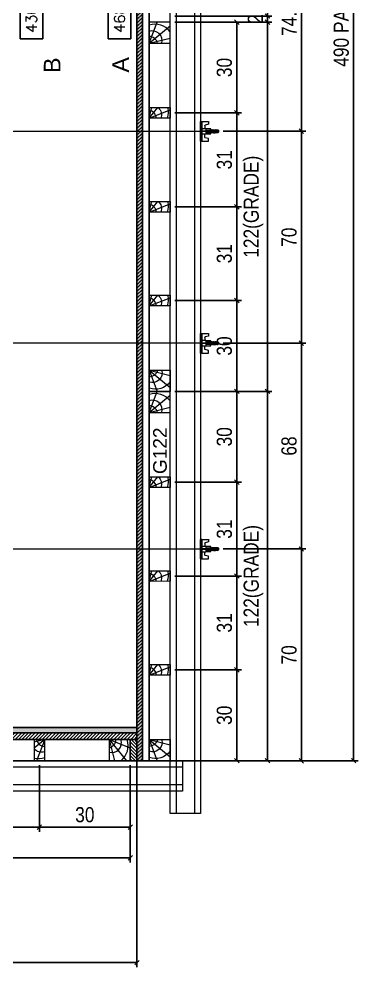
# Model space of a CAD drawing. Extents: x 14400 to 27878, y -21631 to 6985.
# Drawn here: x 23484 to 23711, y -2249 to -1619 of the extents above; entities that cross this region are included whole.
import ezdxf
from ezdxf.enums import TextEntityAlignment as Align

# ---------------------------------------------------------------- set-up
doc = ezdxf.new("R2010")
doc.units = 0
for name, color, linetype in [('CHAPA', 1, 'Continuous'), ('COTA', 241, 'Continuous'), ('SARRAFO', 251, 'Continuous'), ('TEXTO_GERAL', 7, 'Continuous')]:
    doc.layers.add(name, color=color, linetype=linetype)
for name, color, linetype, lineweight in [('Hachura', 251, 'Continuous', 9), ('Madeira', 126, 'Continuous', 18), ('Perfil Metálico', 224, 'Continuous', 18)]:
    doc.layers.add(name, color=color, linetype=linetype, lineweight=lineweight)
doc.styles.add('ARIAL', font='arial.ttf')
doc.styles.add('COTA TECNICA 2X', font='techl___.ttf', dxfattribs={"height": 10})
doc.styles.add('ROMANS', font='romans.shx')
doc.styles.add('SANSSERIF', font='sas_____.pfb')
doc.dimstyles.new('SECAO PILAR', dxfattribs={"dimtxt": 10, "dimasz": 3, "dimexe": 3, "dimexo": 3, "dimgap": 3, "dimtad": 1, "dimdec": 1, "dimlfac": 0.5, "dimzin": 12, "dimdsep": 46, "dimtxsty": 'COTA TECNICA 2X', "dimblk1": 'OBLIQUE', "dimblk2": 'OBLIQUE', "dimsah": 1, "dimcen": 0.9, "dimclrd": 256, "dimclre": 256, "dimclrt": 256, "dimadec": 1, "dimazin": 3, "dimtfac": 1, "dimtdec": 1, "dimtmove": 0, "dimatfit": 3, "dimfxl": 1, "dimtolj": 1, "dimtzin": 12, "dimarcsym": 0})
doc.dimstyles.new('SECÇÃO 2', dxfattribs={"dimtxt": 7, "dimasz": 6, "dimexe": 0.18, "dimexo": 2, "dimgap": -4, "dimtad": 3, "dimdec": 1, "dimlfac": 0.5, "dimzin": 12, "dimdsep": 46, "dimtxsty": 'ROMANS', "dimblk": 'ARCHTICK', "dimcen": 0.09, "dimse1": 1, "dimse2": 1, "dimsd1": 1, "dimsd2": 1, "dimclrd": 180, "dimclre": 5, "dimclrt": 1, "dimadec": 0, "dimazin": 3, "dimtfac": 1, "dimtdec": 1, "dimtofl": 0, "dimtmove": 0, "dimatfit": 3, "dimldrblk": 'ARCHTICK', "dimfxl": 1, "dimtolj": 1, "dimtzin": 0, "dimarcsym": 0})
pattern_1 = [(45, (30228.2152, -239.5054), (-1.122532, 1.122532), [])]

# ---------------------------------------------------------------- blocks, each defined once
blk = doc.blocks.new('_Oblique')
at = {"color": 0, "linetype": 'ByBlock', "lineweight": -2}
blk.add_line((-0.5, -0.5), (0.5, 0.5), dxfattribs=at)
blk = doc.blocks.new('*D97')
at = {"layer": 'COTA', "lineweight": -2, "transparency": 16777216}
for p, q in [((23063.47, -2097.79), (23063.47, -2245.15)), ((23561.47, -2097.74), (23561.47, -2245.15)), ((23063.47, -2242.15), (23561.47, -2242.15))]:
    blk.add_line(p, q, dxfattribs=at)
at = {"layer": 'Defpoints', "color": 0, "transparency": 16777216}
for p in [(23063.47, -2094.79), (23561.47, -2094.74), (23561.47, -2242.15)]:
    blk.add_point(p, dxfattribs=at)
at = {"layer": 'COTA', "lineweight": -2, "transparency": 16777216, "xscale": 3, "yscale": 3, "zscale": 3, "rotation": 180}
blk.add_blockref('_Oblique', (23063.47, -2242.15), dxfattribs=at)
at = {"layer": 'COTA', "lineweight": -2, "transparency": 16777216, "xscale": 3, "yscale": 3, "zscale": 3}
blk.add_blockref('_Oblique', (23561.47, -2242.15), dxfattribs=at)
at = {"layer": 'COTA', "transparency": 16777216, "insert": (23312.47, -2234.04), "char_height": 10, "attachment_point": 5, "style": 'COTA TECNICA 2X'}
blk.add_mtext('\\A1;249 PAINEL', dxfattribs=at)
blk = doc.blocks.new('*D98')
at = {"layer": 'COTA', "linetype": 'ByBlock', "lineweight": -2, "transparency": 16777216}
for p, q in [((23564.47, -1128.74), (23707.49, -1128.74)), ((23704.49, -1128.74), (23704.49, -2108.74)), ((23564.47, -2108.74), (23707.49, -2108.74))]:
    blk.add_line(p, q, dxfattribs=at)
at = {"layer": 'Defpoints', "color": 0, "linetype": 'ByBlock', "transparency": 16777216}
for p in [(23561.47, -1128.74), (23561.47, -2108.74), (23704.49, -2108.74)]:
    blk.add_point(p, dxfattribs=at)
at = {"layer": 'COTA', "linetype": 'ByBlock', "lineweight": -2, "transparency": 16777216, "xscale": 3, "yscale": 3, "zscale": 3}
for p, rotation in [((23704.49, -1128.74), 90), ((23704.49, -2108.74), 270)]:
    blk.add_blockref('_Oblique', p, dxfattribs=dict(at, rotation=rotation))
at = {"layer": 'COTA', "linetype": 'ByBlock', "transparency": 16777216, "insert": (23696.36, -1618.74), "char_height": 10, "attachment_point": 5, "rotation": 90, "style": 'COTA TECNICA 2X'}
blk.add_mtext('\\A1;490 PAINEL', dxfattribs=at)
blk = doc.blocks.new('*D31')
at = {"layer": 'COTA', "color": 180, "lineweight": -2, "transparency": 16777216}
for p, q in [((23557.47, -1605.74), (23542.47, -1605.74)), ((23542.47, -1605.74), (23542.47, -1631.74)), ((23557.47, -1631.74), (23557.47, -1605.74)), ((23542.47, -1631.74), (23557.47, -1631.74))]:
    blk.add_line(p, q, dxfattribs=at)
at = {"layer": 'Defpoints', "color": 0, "transparency": 16777216}
for p in [(23561.47, -1150.74), (23561.47, -1150.74), (23561.47, -2086.74)]:
    blk.add_point(p, dxfattribs=at)
at = {"layer": 'COTA', "color": 1, "transparency": 16777216, "insert": (23549.97, -1618.74), "char_height": 7, "attachment_point": 5, "rotation": 90, "style": 'ROMANS'}
blk.add_mtext('\\A1;468', dxfattribs=at)
blk = doc.blocks.new('_ArchTick')
at = {"color": 0, "linetype": 'ByBlock', "const_width": 0.15}
blk.add_lwpolyline([(-0.5, -0.5), (0.5, 0.5)], dxfattribs=at)
blk = doc.blocks.new('*D32')
at = {"layer": 'COTA', "color": 180, "lineweight": -2, "transparency": 16777216}
for p, q in [((23322.47, -2046.15), (23296.47, -2046.15)), ((23296.47, -2046.15), (23296.47, -2061.15)), ((23322.47, -2061.15), (23322.47, -2046.15)), ((23296.47, -2061.15), (23322.47, -2061.15))]:
    blk.add_line(p, q, dxfattribs=at)
at = {"layer": 'Defpoints', "color": 0, "transparency": 16777216}
for p in [(23085.47, -2065.15), (23085.47, -2086.74), (23561.47, -2086.74)]:
    blk.add_point(p, dxfattribs=at)
at = {"layer": 'COTA', "color": 1, "transparency": 16777216, "insert": (23309.47, -2053.65), "char_height": 7, "attachment_point": 5, "style": 'ROMANS'}
blk.add_mtext('\\A1;238', dxfattribs=at)
blk = doc.blocks.new('PONTALETE')
at = {"layer": 'Madeira'}
for q in [(2.71, 7), (7, 5.76), (7, 1.74)]:
    blk.add_line((0, 0), q, dxfattribs=at)
blk.add_lwpolyline([(0, 0), (7, 0), (7, 7), (0, 7)], close=True, dxfattribs=at)
for centre, radius, start, end in [((2.04, 0.06), 6.23, 37.2818, 109.0913), ((1.09, 0.9), 3.19, 343.603, 109.9847), ((-0.21, -0.78), 3.09, 14.6322, 86.0383)]:
    blk.add_arc(centre, radius, start, end, dxfattribs=at)
blk = doc.blocks.new('MEIO PONTALETE')
at = {"layer": 'Madeira'}
for q in [(2.71, 7), (3.5, 2.88), (3.5, 0.87)]:
    blk.add_line((0, 0), q, dxfattribs=at)
blk.add_lwpolyline([(0, 0), (3.5, 0), (3.5, 7), (0, 7)], close=True, dxfattribs=at)
for centre, radius, start, end in [((2.04, 0.06), 6.23, 76.4499, 109.0913), ((1.09, 0.9), 3.19, 40.9063, 109.9847), ((-0.21, -0.78), 3.09, 14.6322, 86.0383)]:
    blk.add_arc(centre, radius, start, end, dxfattribs=at)
blk = doc.blocks.new('*D35')
at = {"layer": 'COTA', "lineweight": -2, "transparency": 16777216}
for p, q in [((23497.05, -2111.76), (23497.05, -2155.7)), ((23557.05, -2111.78), (23557.05, -2155.7)), ((23557.05, -2152.7), (23497.05, -2152.7))]:
    blk.add_line(p, q, dxfattribs=at)
at = {"layer": 'Defpoints', "color": 0, "transparency": 16777216}
for p in [(23497.05, -2108.76), (23557.05, -2108.78), (23497.05, -2152.7)]:
    blk.add_point(p, dxfattribs=at)
at = {"layer": 'COTA', "lineweight": -2, "transparency": 16777216, "xscale": 3, "yscale": 3, "zscale": 3, "rotation": 180}
blk.add_blockref('_Oblique', (23497.05, -2152.7), dxfattribs=at)
at = {"layer": 'COTA', "lineweight": -2, "transparency": 16777216, "xscale": 3, "yscale": 3, "zscale": 3}
blk.add_blockref('_Oblique', (23557.05, -2152.7), dxfattribs=at)
at = {"layer": 'COTA', "transparency": 16777216, "insert": (23527.05, -2144.48), "char_height": 10, "attachment_point": 5, "style": 'COTA TECNICA 2X'}
blk.add_mtext('\\A1;30', dxfattribs=at)
blk = doc.blocks.new('*D36')
at = {"layer": 'COTA', "lineweight": -2, "transparency": 16777216}
for p, q in [((23313.06, -2111.75), (23313.06, -2175.9)), ((23557.05, -2111.78), (23557.05, -2175.9)), ((23313.06, -2172.9), (23557.05, -2172.9))]:
    blk.add_line(p, q, dxfattribs=at)
at = {"layer": 'Defpoints', "color": 0, "transparency": 16777216}
for p in [(23313.06, -2108.75), (23557.05, -2108.78), (23557.05, -2172.9)]:
    blk.add_point(p, dxfattribs=at)
at = {"layer": 'COTA', "lineweight": -2, "transparency": 16777216, "xscale": 3, "yscale": 3, "zscale": 3, "rotation": 180}
blk.add_blockref('_Oblique', (23313.06, -2172.9), dxfattribs=at)
at = {"layer": 'COTA', "lineweight": -2, "transparency": 16777216, "xscale": 3, "yscale": 3, "zscale": 3}
blk.add_blockref('_Oblique', (23557.05, -2172.9), dxfattribs=at)
at = {"layer": 'COTA', "transparency": 16777216, "insert": (23435.06, -2163.68), "char_height": 10, "attachment_point": 5, "style": 'COTA TECNICA 2X'}
blk.add_mtext('\\A1;122(GRADE)', dxfattribs=at)
blk = doc.blocks.new('*D101')
at = {"layer": 'COTA', "lineweight": -2, "transparency": 16777216}
for p, q in [((23435.05, -2111.76), (23435.05, -2155.7)), ((23497.05, -2111.76), (23497.05, -2155.7)), ((23497.05, -2152.7), (23435.05, -2152.7))]:
    blk.add_line(p, q, dxfattribs=at)
at = {"layer": 'Defpoints', "color": 0, "transparency": 16777216}
for p in [(23435.05, -2108.76), (23497.05, -2108.76), (23435.05, -2152.7)]:
    blk.add_point(p, dxfattribs=at)
at = {"layer": 'COTA', "lineweight": -2, "transparency": 16777216, "xscale": 3, "yscale": 3, "zscale": 3, "rotation": 180}
blk.add_blockref('_Oblique', (23435.05, -2152.7), dxfattribs=at)
at = {"layer": 'COTA', "lineweight": -2, "transparency": 16777216, "xscale": 3, "yscale": 3, "zscale": 3}
blk.add_blockref('_Oblique', (23497.05, -2152.7), dxfattribs=at)
at = {"layer": 'COTA', "transparency": 16777216, "insert": (23466.05, -2144.48), "char_height": 10, "attachment_point": 5, "style": 'COTA TECNICA 2X'}
blk.add_mtext('\\A1;31', dxfattribs=at)
blk = doc.blocks.new('*D42')
at = {"layer": 'COTA', "lineweight": -2, "transparency": 16777216}
for p, q in [((23586.47, -2048.73), (23630.41, -2048.73)), ((23627.41, -2108.73), (23627.41, -2048.73)), ((23586.48, -2108.73), (23630.41, -2108.73))]:
    blk.add_line(p, q, dxfattribs=at)
at = {"layer": 'Defpoints', "color": 0, "transparency": 16777216}
for p in [(23583.47, -2048.73), (23627.41, -2048.73), (23583.48, -2108.73)]:
    blk.add_point(p, dxfattribs=at)
at = {"layer": 'COTA', "lineweight": -2, "transparency": 16777216, "xscale": 3, "yscale": 3, "zscale": 3}
for p, rotation in [((23627.41, -2048.73), 90), ((23627.41, -2108.73), 270)]:
    blk.add_blockref('_Oblique', p, dxfattribs=dict(at, rotation=rotation))
at = {"layer": 'COTA', "transparency": 16777216, "insert": (23619.19, -2078.73), "char_height": 10, "attachment_point": 5, "rotation": 90, "style": 'COTA TECNICA 2X'}
blk.add_mtext('\\A1;30', dxfattribs=at)
blk = doc.blocks.new('*D43')
at = {"layer": 'COTA', "lineweight": -2, "transparency": 16777216}
for p, q in [((23586.45, -1864.73), (23650.6, -1864.73)), ((23647.6, -1864.73), (23647.6, -2108.73)), ((23586.48, -2108.73), (23650.6, -2108.73))]:
    blk.add_line(p, q, dxfattribs=at)
at = {"layer": 'Defpoints', "color": 0, "transparency": 16777216}
for p in [(23583.45, -1864.73), (23583.48, -2108.73), (23647.6, -2108.73)]:
    blk.add_point(p, dxfattribs=at)
at = {"layer": 'COTA', "lineweight": -2, "transparency": 16777216, "xscale": 3, "yscale": 3, "zscale": 3}
for p, rotation in [((23647.6, -1864.73), 90), ((23647.6, -2108.73), 270)]:
    blk.add_blockref('_Oblique', p, dxfattribs=dict(at, rotation=rotation))
at = {"layer": 'COTA', "transparency": 16777216, "insert": (23638.38, -1986.73), "char_height": 10, "attachment_point": 5, "rotation": 90, "style": 'COTA TECNICA 2X'}
blk.add_mtext('\\A1;122(GRADE)', dxfattribs=at)
blk = doc.blocks.new('*D110')
at = {"layer": 'COTA', "lineweight": -2, "transparency": 16777216}
for p, q in [((23586.47, -1986.73), (23630.41, -1986.73)), ((23627.41, -2048.73), (23627.41, -1986.73)), ((23586.47, -2048.73), (23630.41, -2048.73))]:
    blk.add_line(p, q, dxfattribs=at)
at = {"layer": 'Defpoints', "color": 0, "transparency": 16777216}
for p in [(23583.47, -1986.73), (23627.41, -1986.73), (23583.47, -2048.73)]:
    blk.add_point(p, dxfattribs=at)
at = {"layer": 'COTA', "lineweight": -2, "transparency": 16777216, "xscale": 3, "yscale": 3, "zscale": 3}
for p, rotation in [((23627.41, -1986.73), 90), ((23627.41, -2048.73), 270)]:
    blk.add_blockref('_Oblique', p, dxfattribs=dict(at, rotation=rotation))
at = {"layer": 'COTA', "transparency": 16777216, "insert": (23619.19, -2017.73), "char_height": 10, "attachment_point": 5, "rotation": 90, "style": 'COTA TECNICA 2X'}
blk.add_mtext('\\A1;31', dxfattribs=at)
blk = doc.blocks.new('*D111')
at = {"layer": 'COTA', "lineweight": -2, "transparency": 16777216}
for p, q in [((23586.47, -1924.73), (23630.41, -1924.73)), ((23627.41, -1986.73), (23627.41, -1924.73)), ((23586.47, -1986.73), (23630.41, -1986.73))]:
    blk.add_line(p, q, dxfattribs=at)
at = {"layer": 'Defpoints', "color": 0, "transparency": 16777216}
for p in [(23583.47, -1924.73), (23627.41, -1924.73), (23583.47, -1986.73)]:
    blk.add_point(p, dxfattribs=at)
at = {"layer": 'COTA', "lineweight": -2, "transparency": 16777216, "xscale": 3, "yscale": 3, "zscale": 3}
for p, rotation in [((23627.41, -1924.73), 90), ((23627.41, -1986.73), 270)]:
    blk.add_blockref('_Oblique', p, dxfattribs=dict(at, rotation=rotation))
at = {"layer": 'COTA', "transparency": 16777216, "insert": (23619.19, -1955.73), "char_height": 10, "attachment_point": 5, "rotation": 90, "style": 'COTA TECNICA 2X'}
blk.add_mtext('\\A1;31', dxfattribs=at)
blk = doc.blocks.new('*D112')
at = {"layer": 'COTA', "lineweight": -2, "transparency": 16777216}
for p, q in [((23586.47, -1864.73), (23630.41, -1864.73)), ((23627.41, -1924.73), (23627.41, -1864.73)), ((23586.47, -1924.73), (23630.41, -1924.73))]:
    blk.add_line(p, q, dxfattribs=at)
at = {"layer": 'Defpoints', "color": 0, "transparency": 16777216}
for p in [(23583.47, -1864.73), (23627.41, -1864.73), (23583.47, -1924.73)]:
    blk.add_point(p, dxfattribs=at)
at = {"layer": 'COTA', "lineweight": -2, "transparency": 16777216, "xscale": 3, "yscale": 3, "zscale": 3}
for p, rotation in [((23627.41, -1864.73), 90), ((23627.41, -1924.73), 270)]:
    blk.add_blockref('_Oblique', p, dxfattribs=dict(at, rotation=rotation))
at = {"layer": 'COTA', "transparency": 16777216, "insert": (23619.19, -1894.73), "char_height": 10, "attachment_point": 5, "rotation": 90, "style": 'COTA TECNICA 2X'}
blk.add_mtext('\\A1;30', dxfattribs=at)
blk = doc.blocks.new('*D44')
at = {"layer": 'COTA', "lineweight": -2, "transparency": 16777216}
for p, q in [((23586.46, -1804.73), (23630.4, -1804.73)), ((23627.4, -1864.73), (23627.4, -1804.73)), ((23586.47, -1864.73), (23630.4, -1864.73))]:
    blk.add_line(p, q, dxfattribs=at)
at = {"layer": 'Defpoints', "color": 0, "transparency": 16777216}
for p in [(23583.46, -1804.73), (23627.4, -1804.73), (23583.47, -1864.73)]:
    blk.add_point(p, dxfattribs=at)
at = {"layer": 'COTA', "lineweight": -2, "transparency": 16777216, "xscale": 3, "yscale": 3, "zscale": 3}
for p, rotation in [((23627.4, -1804.73), 90), ((23627.4, -1864.73), 270)]:
    blk.add_blockref('_Oblique', p, dxfattribs=dict(at, rotation=rotation))
at = {"layer": 'COTA', "transparency": 16777216, "insert": (23619.18, -1834.73), "char_height": 10, "attachment_point": 5, "rotation": 90, "style": 'COTA TECNICA 2X'}
blk.add_mtext('\\A1;30', dxfattribs=at)
blk = doc.blocks.new('*D45')
at = {"layer": 'COTA', "lineweight": -2, "transparency": 16777216}
for p, q in [((23586.44, -1620.74), (23650.59, -1620.74)), ((23647.59, -1620.74), (23647.59, -1864.73)), ((23586.47, -1864.73), (23650.59, -1864.73))]:
    blk.add_line(p, q, dxfattribs=at)
at = {"layer": 'Defpoints', "color": 0, "transparency": 16777216}
for p in [(23583.44, -1620.74), (23583.47, -1864.73), (23647.59, -1864.73)]:
    blk.add_point(p, dxfattribs=at)
at = {"layer": 'COTA', "lineweight": -2, "transparency": 16777216, "xscale": 3, "yscale": 3, "zscale": 3}
for p, rotation in [((23647.59, -1620.74), 90), ((23647.59, -1864.73), 270)]:
    blk.add_blockref('_Oblique', p, dxfattribs=dict(at, rotation=rotation))
at = {"layer": 'COTA', "transparency": 16777216, "insert": (23638.37, -1742.74), "char_height": 10, "attachment_point": 5, "rotation": 90, "style": 'COTA TECNICA 2X'}
blk.add_mtext('\\A1;122(GRADE)', dxfattribs=at)
blk = doc.blocks.new('*D113')
at = {"layer": 'COTA', "lineweight": -2, "transparency": 16777216}
for p, q in [((23586.46, -1742.73), (23630.4, -1742.73)), ((23627.4, -1804.73), (23627.4, -1742.73)), ((23586.46, -1804.73), (23630.4, -1804.73))]:
    blk.add_line(p, q, dxfattribs=at)
at = {"layer": 'Defpoints', "color": 0, "transparency": 16777216}
for p in [(23583.46, -1742.73), (23627.4, -1742.73), (23583.46, -1804.73)]:
    blk.add_point(p, dxfattribs=at)
at = {"layer": 'COTA', "lineweight": -2, "transparency": 16777216, "xscale": 3, "yscale": 3, "zscale": 3}
for p, rotation in [((23627.4, -1742.73), 90), ((23627.4, -1804.73), 270)]:
    blk.add_blockref('_Oblique', p, dxfattribs=dict(at, rotation=rotation))
at = {"layer": 'COTA', "transparency": 16777216, "insert": (23619.18, -1773.73), "char_height": 10, "attachment_point": 5, "rotation": 90, "style": 'COTA TECNICA 2X'}
blk.add_mtext('\\A1;31', dxfattribs=at)
blk = doc.blocks.new('*D114')
at = {"layer": 'COTA', "lineweight": -2, "transparency": 16777216}
for p, q in [((23586.46, -1680.73), (23630.4, -1680.73)), ((23627.4, -1742.73), (23627.4, -1680.73)), ((23586.46, -1742.73), (23630.4, -1742.73))]:
    blk.add_line(p, q, dxfattribs=at)
at = {"layer": 'Defpoints', "color": 0, "transparency": 16777216}
for p in [(23583.46, -1680.73), (23627.4, -1680.73), (23583.46, -1742.73)]:
    blk.add_point(p, dxfattribs=at)
at = {"layer": 'COTA', "lineweight": -2, "transparency": 16777216, "xscale": 3, "yscale": 3, "zscale": 3}
for p, rotation in [((23627.4, -1680.73), 90), ((23627.4, -1742.73), 270)]:
    blk.add_blockref('_Oblique', p, dxfattribs=dict(at, rotation=rotation))
at = {"layer": 'COTA', "transparency": 16777216, "insert": (23619.18, -1711.73), "char_height": 10, "attachment_point": 5, "rotation": 90, "style": 'COTA TECNICA 2X'}
blk.add_mtext('\\A1;31', dxfattribs=at)
blk = doc.blocks.new('*D115')
at = {"layer": 'COTA', "lineweight": -2, "transparency": 16777216}
for p, q in [((23586.46, -1620.74), (23630.4, -1620.74)), ((23627.4, -1680.73), (23627.4, -1620.74)), ((23586.46, -1680.73), (23630.4, -1680.73))]:
    blk.add_line(p, q, dxfattribs=at)
at = {"layer": 'Defpoints', "color": 0, "transparency": 16777216}
for p in [(23583.46, -1620.74), (23627.4, -1620.74), (23583.46, -1680.73)]:
    blk.add_point(p, dxfattribs=at)
at = {"layer": 'COTA', "lineweight": -2, "transparency": 16777216, "xscale": 3, "yscale": 3, "zscale": 3}
for p, rotation in [((23627.4, -1620.74), 90), ((23627.4, -1680.73), 270)]:
    blk.add_blockref('_Oblique', p, dxfattribs=dict(at, rotation=rotation))
at = {"layer": 'COTA', "transparency": 16777216, "insert": (23619.18, -1650.74), "char_height": 10, "attachment_point": 5, "rotation": 90, "style": 'COTA TECNICA 2X'}
blk.add_mtext('\\A1;30', dxfattribs=at)
blk = doc.blocks.new('*D119')
at = {"layer": 'COTA', "lineweight": -2, "transparency": 16777216}
for p, q in [((23586.46, -1616.74), (23650.58, -1616.74)), ((23647.58, -1616.74), (23647.58, -1613.74)), ((23647.58, -1620.74), (23647.58, -1616.74)), ((23586.46, -1620.74), (23650.58, -1620.74)), ((23647.58, -1620.74), (23647.58, -1623.74))]:
    blk.add_line(p, q, dxfattribs=at)
at = {"layer": 'Defpoints', "color": 0, "transparency": 16777216}
for p in [(23583.46, -1616.74), (23647.58, -1616.74), (23583.46, -1620.74)]:
    blk.add_point(p, dxfattribs=at)
at = {"layer": 'COTA', "lineweight": -2, "transparency": 16777216, "xscale": 3, "yscale": 3, "zscale": 3}
for p, rotation in [((23647.58, -1616.74), 270), ((23647.58, -1620.74), 90)]:
    blk.add_blockref('_Oblique', p, dxfattribs=dict(at, rotation=rotation))
at = {"layer": 'COTA', "transparency": 16777216, "insert": (23639.58, -1618.74), "char_height": 10, "attachment_point": 5, "rotation": 90, "style": 'COTA TECNICA 2X'}
blk.add_mtext('\\A1;2', dxfattribs=at)
blk = doc.blocks.new('C')
at = {"layer": 'Hachura', "color": 0}
for p, q in [((0, 3.22), (0, -3.22)), ((0.45, 3.22), (0, 3.22)), ((0.46, 3.16), (0, 3.16)), ((0.45, -3.23), (0.45, 3.22)), ((0.45, 3.22), (2.58, 3.22)), ((2.58, 3.22), (2.58, 2.39)), ((0.46, 3.05), (0, 3.05)), ((0.46, 2.88), (0, 2.88)), ((0, 2.75), (0, -1.16)), ((0.46, 2.65), (0, 2.65)), ((0.46, 2.23), (0, 2.23)), ((0.46, 1.51), (0, 1.51)), ((0.39, 0.49), (0.17, 0.49)), ((1.74, 0.97), (0.45, 0.97)), ((1.45, 0.1), (0.45, 0.1)), ((1.35, 1.94), (1.35, 0.96)), ((2.58, 2.39), (1.47, 2.09)), ((1.74, -0.97), (1.74, 0.97)), ((1.74, 0.97), (1.74, 0.84)), ((1.74, 0.97), (1.74, 0.84)), ((1.74, 0.84), (3.35, 0.84)), ((3.35, 0.45), (1.74, 0.45)), ((3.32, 0.84), (3.32, -0.84)), ((3.35, 0.84), (3.35, -0.84)), ((3.68, 0.45), (3.35, 0.45)), ((3.84, -0.52), (3.35, 0.45)), ((3.35, 0.06), (3.67, -0.57)), ((3.68, 0.45), (4.16, -0.52)), ((3.72, 0.5), (4.25, -0.57)), ((4.37, -0.55), (3.83, 0.53)), ((4.15, 0.45), (3.93, 0.45)), ((4.42, -0.52), (3.93, 0.45)), ((4.15, 0.45), (4.26, 0.45)), ((4.26, 0.45), (4.74, -0.52)), ((4.3, 0.5), (4.83, -0.57)), ((4.95, -0.55), (4.41, 0.53)), ((4.51, 0.45), (4.84, 0.45)), ((5, -0.52), (4.51, 0.45)), ((4.84, 0.45), (5.32, -0.52)), ((4.88, 0.5), (5.41, -0.57)), ((5.53, -0.55), (4.99, 0.53)), ((5.58, -0.52), (5.09, 0.45)), ((5.42, 0.45), (5.09, 0.45)), ((5.58, -0.52), (5.09, 0.45)), ((5.42, 0.45), (5.74, -0.19)), ((5.46, 0.5), (5.74, -0.07)), ((5.74, 0.19), (5.57, 0.53)), ((5.74, 0.32), (5.68, 0.45)), ((5.68, 0.45), (5.74, 0.45)), ((5.74, 0.45), (5.9, 0.29)), ((5.74, 0.45), (5.74, -0.52)), ((5.9, -0.36), (5.9, 0.29)), ((0.45, 0), (0, 0)), ((0.46, -1.52), (0, -1.52)), ((0.46, -2.23), (0, -2.23)), ((0.46, -2.65), (0, -2.65)), ((0.46, -2.88), (0, -2.88)), ((0.46, -3.05), (0, -3.05)), ((0.08, -0.48), (0.29, -0.48)), ((0.29, -0.48), (0.4, -0.48)), ((0.45, 0), (0.45, -0.97)), ((0.45, -0.16), (1.45, -0.16)), ((0.45, -0.65), (0.45, -0.32)), ((0.45, -3.23), (0.45, -0.65)), ((0.45, -0.97), (1.74, -0.97)), ((1.35, -1.94), (1.35, -0.97)), ((2.58, -2.39), (1.47, -2.1)), ((3.35, -0.32), (1.74, -0.32)), ((3.35, -0.84), (1.74, -0.84)), ((2.58, -3.23), (2.58, -2.39)), ((3.35, -0.07), (3.58, -0.52)), ((3.35, -0.52), (3.58, -0.52)), ((3.84, -0.52), (4.16, -0.52)), ((4.42, -0.52), (4.74, -0.52)), ((4.63, -0.52), (4.74, -0.52)), ((5, -0.52), (5.32, -0.52)), ((5.58, -0.52), (5.74, -0.52)), ((5.74, -0.52), (5.9, -0.36)), ((5.74, -0.52), (5.74, -0.52)), ((0.46, -3.16), (0, -3.16)), ((0, -3.22), (2.57, -3.22))]:
    blk.add_line(p, q, dxfattribs=at)
for centre, radius, start, end in [((1.52, 1.94), 0.161, 104.7436, 180), ((1.44, -0.03), 0.129, 272.695, 87.305), ((3.81, 0.39), 0.143, 25.5688, 154.4312), ((4.39, 0.39), 0.143, 25.5688, 154.4312), ((4.97, 0.39), 0.143, 25.5688, 154.4312), ((5.55, 0.39), 0.143, 25.5688, 154.4312), ((0.17, -0.37), 0.174, 221.744, 317.8592), ((1.52, -1.94), 0.161, 180, 255.2564), ((3.71, -0.4), 0.174, 222.1408, 318.256), ((4.29, -0.4), 0.174, 222.1408, 318.256), ((4.87, -0.4), 0.174, 222.1408, 318.256), ((5.45, -0.4), 0.174, 222.1408, 318.256), ((5.61, -0.4), 0.174, 317.8592, 318.256)]:
    blk.add_arc(centre, radius, start, end, dxfattribs=at)
blk = doc.blocks.new('*D135')
at = {"layer": 'COTA', "lineweight": -2, "transparency": 16777216}
for p, q in [((23618.27, -1968.86), (23673, -1968.86)), ((23670, -2108.79), (23670, -1968.86)), ((23586.47, -2108.79), (23673, -2108.79))]:
    blk.add_line(p, q, dxfattribs=at)
at = {"layer": 'Defpoints', "color": 0, "transparency": 16777216}
for p in [(23615.27, -1968.86), (23670, -1968.86), (23583.47, -2108.79)]:
    blk.add_point(p, dxfattribs=at)
at = {"layer": 'COTA', "lineweight": -2, "transparency": 16777216, "xscale": 3, "yscale": 3, "zscale": 3}
for p, rotation in [((23670, -1968.86), 90), ((23670, -2108.79), 270)]:
    blk.add_blockref('_Oblique', p, dxfattribs=dict(at, rotation=rotation))
at = {"layer": 'COTA', "transparency": 16777216, "insert": (23661.89, -2038.82), "char_height": 10, "attachment_point": 5, "rotation": 90, "style": 'COTA TECNICA 2X'}
blk.add_mtext('\\A1;70', dxfattribs=at)
blk = doc.blocks.new('*D136')
at = {"layer": 'COTA', "lineweight": -2, "transparency": 16777216}
for p, q in [((23618.27, -1832.86), (23673, -1832.86)), ((23670, -1968.86), (23670, -1832.86)), ((23618.27, -1968.86), (23673, -1968.86))]:
    blk.add_line(p, q, dxfattribs=at)
at = {"layer": 'Defpoints', "color": 0, "transparency": 16777216}
for p in [(23615.27, -1832.86), (23670, -1832.86), (23615.27, -1968.86)]:
    blk.add_point(p, dxfattribs=at)
at = {"layer": 'COTA', "lineweight": -2, "transparency": 16777216, "xscale": 3, "yscale": 3, "zscale": 3}
for p, rotation in [((23670, -1832.86), 90), ((23670, -1968.86), 270)]:
    blk.add_blockref('_Oblique', p, dxfattribs=dict(at, rotation=rotation))
at = {"layer": 'COTA', "transparency": 16777216, "insert": (23661.87, -1900.86), "char_height": 10, "attachment_point": 5, "rotation": 90, "style": 'COTA TECNICA 2X'}
blk.add_mtext('\\A1;68', dxfattribs=at)
blk = doc.blocks.new('*D137')
at = {"layer": 'COTA', "lineweight": -2, "transparency": 16777216}
for p, q in [((23618.27, -1692.86), (23673, -1692.86)), ((23670, -1832.86), (23670, -1692.86)), ((23618.27, -1832.86), (23673, -1832.86))]:
    blk.add_line(p, q, dxfattribs=at)
at = {"layer": 'Defpoints', "color": 0, "transparency": 16777216}
for p in [(23615.27, -1692.86), (23670, -1692.86), (23615.27, -1832.86)]:
    blk.add_point(p, dxfattribs=at)
at = {"layer": 'COTA', "lineweight": -2, "transparency": 16777216, "xscale": 3, "yscale": 3, "zscale": 3}
for p, rotation in [((23670, -1692.86), 90), ((23670, -1832.86), 270)]:
    blk.add_blockref('_Oblique', p, dxfattribs=dict(at, rotation=rotation))
at = {"layer": 'COTA', "transparency": 16777216, "insert": (23661.89, -1762.86), "char_height": 10, "attachment_point": 5, "rotation": 90, "style": 'COTA TECNICA 2X'}
blk.add_mtext('\\A1;70', dxfattribs=at)
blk = doc.blocks.new('*D94')
at = {"layer": 'COTA', "lineweight": -2, "transparency": 16777216}
for p, q in [((23618.27, -1544.63), (23673, -1544.63)), ((23670, -1692.86), (23670, -1544.63)), ((23618.27, -1692.86), (23673, -1692.86))]:
    blk.add_line(p, q, dxfattribs=at)
at = {"layer": 'Defpoints', "color": 0, "transparency": 16777216}
for p in [(23615.27, -1544.63), (23670, -1544.63), (23615.27, -1692.86)]:
    blk.add_point(p, dxfattribs=at)
at = {"layer": 'COTA', "lineweight": -2, "transparency": 16777216, "xscale": 3, "yscale": 3, "zscale": 3}
for p, rotation in [((23670, -1544.63), 90), ((23670, -1692.86), 270)]:
    blk.add_blockref('_Oblique', p, dxfattribs=dict(at, rotation=rotation))
at = {"layer": 'COTA', "transparency": 16777216, "insert": (23661.92, -1618.74), "char_height": 10, "attachment_point": 5, "rotation": 90, "style": 'COTA TECNICA 2X'}
blk.add_mtext('\\A1;74.1', dxfattribs=at)
blk = doc.blocks.new('*D142')
at = {"layer": 'COTA', "color": 180, "lineweight": -2, "transparency": 16777216}
for p, q in [((23499.31, -1605.74), (23484.31, -1605.74)), ((23484.31, -1605.74), (23484.31, -1631.74)), ((23499.31, -1631.74), (23499.31, -1605.74)), ((23484.31, -1631.74), (23499.31, -1631.74))]:
    blk.add_line(p, q, dxfattribs=at)
at = {"layer": 'Defpoints', "color": 0, "transparency": 16777216}
for p in [(23483.47, -1188.74), (23503.31, -1188.74), (23483.47, -2048.74)]:
    blk.add_point(p, dxfattribs=at)
at = {"layer": 'COTA', "color": 1, "transparency": 16777216, "insert": (23491.81, -1618.74), "char_height": 7, "attachment_point": 5, "rotation": 90, "style": 'ROMANS'}
blk.add_mtext('\\A1;430', dxfattribs=at)
blk = doc.blocks.new('*D262')
at = {"layer": 'COTA', "color": 180, "lineweight": -2, "transparency": 16777216}
for p, q in [((23325.3, -2067.74), (23299.64, -2067.74)), ((23299.64, -2067.74), (23299.64, -2082.74)), ((23325.3, -2082.74), (23325.3, -2067.74)), ((23299.64, -2082.74), (23325.3, -2082.74))]:
    blk.add_line(p, q, dxfattribs=at)
at = {"layer": 'Defpoints', "color": 0, "transparency": 16777216}
for p in [(23063.47, -2086.74), (23063.47, -2086.74), (23561.47, -2086.74)]:
    blk.add_point(p, dxfattribs=at)
at = {"layer": 'COTA', "color": 1, "transparency": 16777216, "insert": (23312.47, -2075.24), "char_height": 7, "attachment_point": 5, "style": 'ROMANS'}
blk.add_mtext('\\A1;249', dxfattribs=at)

msp = doc.modelspace()

# ---------------------------------------------------------------- hatches: boundary and pattern name
at = {"layer": 'Hachura'}
h = msp.add_hatch(dxfattribs=at)
h.set_pattern_fill('ANSI31', color=256, scale=0.5, angle=360, style=0)
h.set_pattern_definition(pattern_1)
h.paths.add_polyline_path([(23565.07, -1128.743), (23561.47, -1128.743), (23561.47, -2108.743), (23565.07, -2108.743)])
h = msp.add_hatch(color=256, dxfattribs=at)
h.dxf.hatch_style = 1
h.paths.add_polyline_path([(23561.47, -2108.743), (23565.07, -2108.743), (23565.07, -1128.743), (23561.47, -1128.743)])
h = msp.add_hatch(color=256, dxfattribs=at)
h.dxf.hatch_style = 1
h.paths.add_polyline_path([(23561.47, -2090.343), (23561.47, -2086.743), (23063.47, -2086.743), (23063.47, -2090.343)])
h = msp.add_hatch(dxfattribs=at)
h.set_pattern_fill('ANSI31', color=256, scale=0.5, angle=360, style=0)
h.set_pattern_definition(pattern_1)
h.paths.add_polyline_path([(23063.47, -2090.343), (23063.47, -2094.785), (23223.47, -2094.785), (23557.069, -2094.743), (23557.069, -2094.743), (23561.47, -2094.743), (23561.47, -2090.343)])
h = msp.add_hatch(dxfattribs=at)
h.set_pattern_fill('ANSI31', color=256, scale=0.5, angle=270, style=0)
h.set_pattern_definition([(315, (46158.2052, -12210.4395), (1.12253202, 1.12253202), [])])
h.paths.add_polyline_path([(23561.47, -2108.743), (23557.07, -2108.743), (23557.069, -2094.744), (23561.47, -2094.744)])

# ---------------------------------------------------------------- linework, layer by layer
at = {"layer": 'CHAPA'}
for points in [[(23565.07, -2108.743), (23561.47, -2108.743), (23561.47, -1128.743), (23565.07, -1128.743)], [(23561.47, -2086.743), (23063.47, -2086.743), (23063.47, -2090.343), (23561.47, -2090.343)]]:
    msp.add_lwpolyline(points, close=True, dxfattribs=at)
at = {"layer": 'Hachura'}
for p, q in [((23614.27, -1692.928), (23434.46, -1692.927)), ((23614.27, -1832.928), (23434.46, -1832.927)), ((23614.27, -1968.928), (23434.46, -1968.927))]:
    msp.add_line(p, q, dxfattribs=at)
at = {"layer": 'Madeira'}
msp.add_line((23569.46, -1864.75), (23583.468, -1864.734), dxfattribs=at)
for points in [[(23583.46, -1864.734), (23583.458, -1620.741), (23569.458, -1620.757), (23569.46, -1864.75)], [(23569.468, -1864.75), (23569.47, -2108.743), (23583.47, -2108.727), (23583.468, -1864.734)]]:
    msp.add_lwpolyline(points, dxfattribs=at)
msp.add_lwpolyline([(23557.069, -2094.766), (23557.054, -2108.766), (23313.061, -2108.764), (23313.076, -2094.764)], close=True, dxfattribs=at)
at = {"layer": 'Perfil Metálico'}
for points in [[(23583.47, -1093.727), (23603.47, -1093.727), (23603.47, -2143.727), (23583.47, -2143.727)], [(23041.454, -2128.785), (23041.454, -2108.785), (23591.479, -2108.785), (23591.479, -2128.785)]]:
    msp.add_lwpolyline(points, close=True, dxfattribs=at)
for points in [[(23587.47, -2143.727), (23587.47, -1093.727)], [(23599.47, -1093.727), (23599.47, -2143.727)], [(23041.454, -2112.785), (23591.479, -2112.785)], [(23591.479, -2124.785), (23041.454, -2124.785)]]:
    msp.add_lwpolyline(points, dxfattribs=at)
at = {"layer": 'SARRAFO'}
msp.add_line((23561.47, -2094.743), (23063.47, -2094.785), dxfattribs=at)
for points in [[(23565.07, -2108.743), (23565.07, -1128.743), (23569.47, -1128.743), (23569.47, -2108.743)], [(23557.069, -2094.743), (23557.069, -2108.743), (23561.47, -2108.743), (23561.47, -2094.743)]]:
    msp.add_lwpolyline(points, close=True, dxfattribs=at)
msp.add_lwpolyline([(23063.47, -2094.785), (23063.47, -2086.743), (23561.47, -2086.743), (23561.47, -2094.743)], dxfattribs=at)

# ---------------------------------------------------------------- block references
at = {"layer": 'Hachura', "linetype": 'Continuous', "xscale": -2, "yscale": 2, "zscale": 2, "rotation": 180}
for p in [(23603.47, -1692.928), (23603.47, -1832.928), (23603.47, -1968.928)]:
    msp.add_blockref('C', p, dxfattribs=at)
at = {"layer": 'Madeira'}
for name, p, xscale, yscale, zscale, rotation in [('PONTALETE', (23569.473, -1634.757), 2, 2, 2, 0.06291069689671798), ('MEIO PONTALETE', (23569.462, -1684.25), -1.999999997962732, 1.999999997962732, 1.999999997962732, 270.0629106968967), ('MEIO PONTALETE', (23569.462, -1746.25), -1.999999997962732, 1.999999997962732, 1.999999997962732, 270.0629106968967), ('MEIO PONTALETE', (23569.462, -1808.25), -1.999999997962732, 1.999999997962732, 1.999999997962732, 270.0629106968967), ('PONTALETE', (23569.454, -1850.75), -2, 2, 2, 180.0629106968967), ('PONTALETE', (23569.483, -1878.75), 2, 2, 2, 0.06291069689671798), ('MEIO PONTALETE', (23569.471, -1928.243), -1.999999997962732, 1.999999997962732, 1.999999997962732, 270.0629106968967), ('MEIO PONTALETE', (23569.471, -1990.243), -1.999999997962732, 1.999999997962732, 1.999999997962732, 270.0629106968967), ('MEIO PONTALETE', (23569.471, -2052.243), -1.999999997962732, 1.999999997962732, 1.999999997962732, 270.0629106968967), ('MEIO PONTALETE', (23500.569, -2094.768), 1.999999997962732, 1.999999997962732, 1.999999997962732, 179.9370893031032), ('PONTALETE', (23543.069, -2094.76), 2, 2, 2, 269.9370893031033), ('PONTALETE', (23569.464, -2094.743), -2, 2, 2, 180.0629106968967)]:
    msp.add_blockref(name, p, dxfattribs=dict(at, xscale=xscale, yscale=yscale, zscale=zscale, rotation=rotation))

# ---------------------------------------------------------------- texts
at = {"layer": 'TEXTO_GERAL', "style": 'ARIAL'}
for s, p in [('A', (23550.708, -1648.971)), ('B', (23505.44, -1649.246))]:
    msp.add_text(s, height=11, rotation=90, dxfattribs=at).set_placement(p, align=Align.MIDDLE_CENTER)
at = {"layer": 'TEXTO_GERAL', "color": 0, "linetype": 'Continuous', "style": 'SANSSERIF'}
msp.add_text('G122', height=9, rotation=90, dxfattribs=at).set_placement((23576.645, -1919.349), align=Align.MIDDLE_LEFT)

# ---------------------------------------------------------------- dimensions: what is measured, and where the dimension line sits
at = {"layer": 'COTA', "linetype": 'ByBlock'}
dim = msp.add_linear_dim(base=(23704.493, -2108.743), p1=(23561.47, -1128.743), p2=(23561.47, -2108.743), angle=270, text='<> PAINEL', dimstyle='SECAO PILAR', override={"dimtmove": 1}, dxfattribs=at)
dim.commit()
dim.dimension.update_dxf_attribs({"geometry": '*D98', "text_midpoint": (23696.362, -1618.743)})
at = {"layer": 'COTA'}
for base, p1, p2, angle, dimstyle, picture, middle in [((23561.47, -1150.743), (23561.47, -2086.743), (23561.47, -1150.743), 90, 'SECÇÃO 2', '*D31', (23549.97, -1618.743)), ((23669.997, -1544.626), (23615.27, -1692.86), (23615.27, -1544.626), 90, 'SECAO PILAR', '*D94', (23661.924, -1618.743)), ((23627.397, -1620.741), (23583.458, -1680.734), (23583.458, -1620.741), 90, 'SECAO PILAR', '*D115', (23619.177, -1650.738)), ((23627.397, -1680.734), (23583.458, -1742.734), (23583.458, -1680.734), 90, 'SECAO PILAR', '*D114', (23619.177, -1711.734)), ((23669.997, -1692.86), (23615.27, -1832.86), (23615.27, -1692.86), 90, 'SECAO PILAR', '*D137', (23661.895, -1762.86)), ((23627.397, -1742.734), (23583.458, -1804.734), (23583.458, -1742.734), 90, 'SECAO PILAR', '*D113', (23619.177, -1773.734)), ((23627.397, -1804.734), (23583.47, -1864.734), (23583.458, -1804.734), 90, 'SECAO PILAR', '*D44', (23619.177, -1834.734)), ((23669.997, -1832.86), (23615.27, -1968.86), (23615.27, -1832.86), 90, 'SECAO PILAR', '*D136', (23661.873, -1900.86)), ((23627.406, -1864.734), (23583.468, -1924.727), (23583.468, -1864.734), 90, 'SECAO PILAR', '*D112', (23619.187, -1894.731)), ((23627.406, -1924.727), (23583.468, -1986.727), (23583.468, -1924.727), 90, 'SECAO PILAR', '*D111', (23619.187, -1955.727)), ((23669.997, -1968.86), (23583.47, -2108.785), (23615.27, -1968.86), 90, 'SECAO PILAR', '*D135', (23661.895, -2038.823)), ((23627.406, -1986.727), (23583.468, -2048.727), (23583.468, -1986.727), 90, 'SECAO PILAR', '*D110', (23619.187, -2017.727)), ((23627.406, -2048.727), (23583.479, -2108.727), (23583.468, -2048.727), 90, 'SECAO PILAR', '*D42', (23619.187, -2078.727)), ((23435.054, -2152.703), (23497.054, -2108.764), (23435.054, -2108.764), 180, 'SECAO PILAR', '*D101', (23466.054, -2144.483)), ((23497.054, -2152.703), (23557.054, -2108.776), (23497.054, -2108.764), 180, 'SECAO PILAR', '*D35', (23527.054, -2144.483))]:
    dim = msp.add_linear_dim(base=base, p1=p1, p2=p2, angle=angle, dimstyle=dimstyle, dxfattribs=at)
    dim.commit()
    dim.dimension.update_dxf_attribs({"geometry": picture, "text_midpoint": middle})
for base, p1, p2, angle, dimstyle, picture, middle in [((23503.311, -1188.743), (23483.47, -2048.743), (23483.47, -1188.743), 90, 'SECÇÃO 2', '*D142', (23503.311, -1618.743)), ((23647.58, -1616.741), (23583.458, -1620.741), (23583.458, -1616.741), 90, 'SECAO PILAR', '*D119', (23647.58, -1618.741)), ((23085.47, -2065.147), (23561.47, -2086.743), (23085.47, -2086.743), 180, 'SECÇÃO 2', '*D32', (23309.47, -2065.147))]:
    dim = msp.add_linear_dim(base=base, p1=p1, p2=p2, angle=angle, dimstyle=dimstyle, dxfattribs=at)
    dim.commit()
    dim.dimension.update_dxf_attribs({"geometry": picture, "text_midpoint": middle, "dimtype": 160})
for base, p1, p2, angle, picture, middle in [((23647.592, -1864.734), (23583.444, -1620.741), (23583.47, -1864.734), 90, '*D45', (23638.371, -1742.738)), ((23647.601, -2108.727), (23583.454, -1864.734), (23583.479, -2108.727), 90, '*D43', (23638.381, -1986.731)), ((23557.054, -2172.898), (23313.061, -2108.75), (23557.054, -2108.776), 180, '*D36', (23435.058, -2163.677))]:
    dim = msp.add_linear_dim(base=base, p1=p1, p2=p2, angle=angle, text='<>(GRADE)', dimstyle='SECAO PILAR', dxfattribs=at)
    dim.commit()
    dim.dimension.update_dxf_attribs({"geometry": picture, "text_midpoint": middle})
dim = msp.add_linear_dim(base=(23063.47, -2086.743), p1=(23561.47, -2086.743), p2=(23063.47, -2086.743), dimstyle='SECÇÃO 2', dxfattribs=at)
dim.commit()
dim.dimension.update_dxf_attribs({"geometry": '*D262', "text_midpoint": (23312.47, -2086.743), "dimtype": 160})
dim = msp.add_linear_dim(base=(23561.468, -2242.147), p1=(23063.47, -2094.785), p2=(23561.468, -2094.743), text='<> PAINEL', dimstyle='SECAO PILAR', dxfattribs=at)
dim.commit()
dim.dimension.update_dxf_attribs({"geometry": '*D97', "text_midpoint": (23312.469, -2234.044)})

doc.saveas('drawing.dxf')
